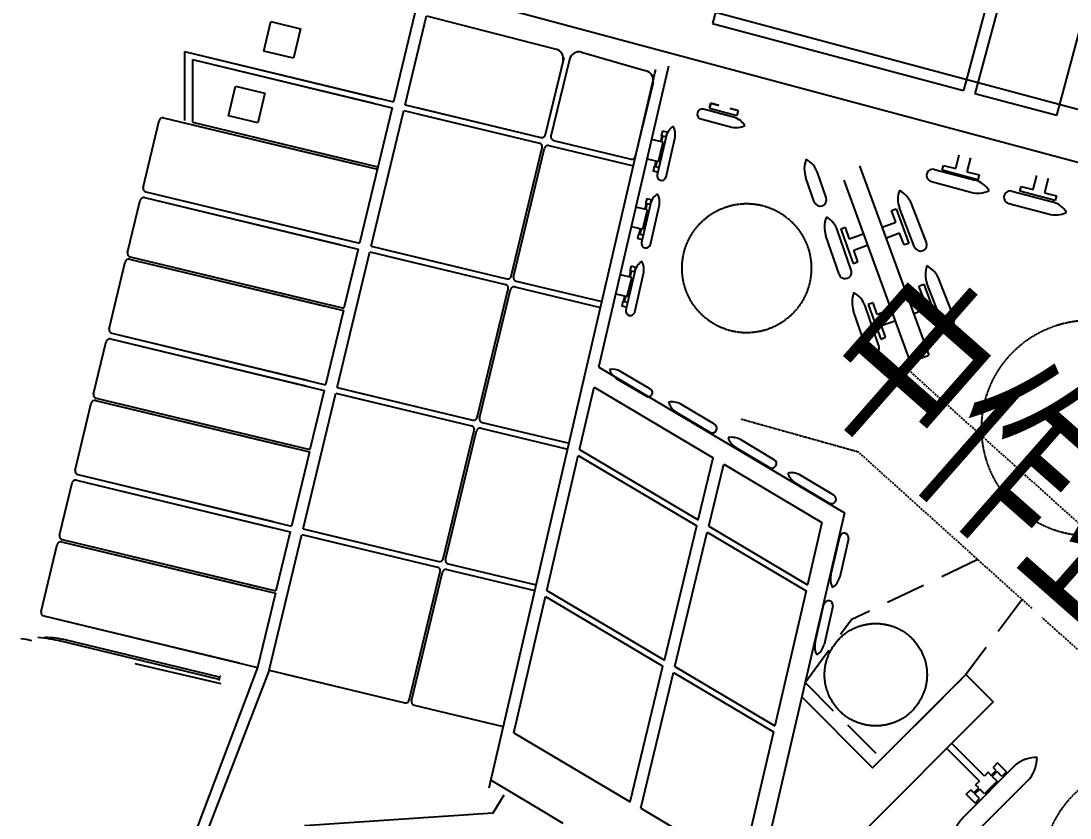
# Model space of a CAD drawing. Header units: millimetres. Extents: x 440090 to 511528, y 3875004 to 3899972.
# Drawn here: x 442921 to 445584, y 3887155 to 3889178 of the extents above; entities that cross this region are included whole.
import ezdxf

# ---------------------------------------------------------------- set-up
doc = ezdxf.new("R2010")
doc.units = ezdxf.units.MM
for name, pattern in [('CONTINOUS', [2000000.0, 1000000.0, 1000000.0]), ('DASHED', [19.05, 12.7, -6.35]), ('DASHED2', [0.375, 0.25, -0.125]), ('HIDDEN', [0.75, 0.5, -0.25])]:
    doc.linetypes.add(name, pattern=pattern)
for name, color, linetype in [('0南区轮廓', 5, 'Continuous'), ('2012中区规划调整f1', 7, 'Continuous'), ('2014深水航道二期方案1', 5, 'Continuous'), ('FA3补充-中作业区规划', 7, 'Continuous'), ('FA3补充-北作业区规划', 7, 'Continuous')]:
    doc.layers.add(name, color=color, linetype=linetype)
doc.styles.add('R+HZ', font='romans1.shx', dxfattribs={"width": 0.8, "bigfont": 'hztxt.shx'})

msp = doc.modelspace()

# ---------------------------------------------------------------- linework, layer by layer
at = {"linetype": 'DASHED', "ltscale": 0.1}
msp.add_line((445047.549, 3888083.333), (444749.272, 3888166.755), dxfattribs=at)
at = {"linetype": 'DASHED', "ltscale": 8}
for p, q in [((445350.464, 3887810.587), (445029.192, 3887658.023)), ((445462.607, 3887709.613), (445320.205, 3887518.598)), ((444911.697, 3887498.6), (445029.192, 3887658.023)), ((445083.325, 3887281.717), (445320.205, 3887518.598)), ((444911.697, 3887498.6), (445105.952, 3887304.345))]:
    msp.add_line(p, q, dxfattribs=at)
at = {"linetype": 'DASHED', "ltscale": 130}
msp.add_circle((445091.389, 3887518.371), 130, dxfattribs=at)
at = {"layer": '0南区轮廓', "color": 7, "linetype": 'HIDDEN', "ltscale": 2}
for centre, radius in [((444763.523, 3888550.348), 164), ((445634.147, 3888144.5), 274), ((445789.614, 3887020.912), 275)]:
    msp.add_circle(centre, radius, dxfattribs=at)
at = {"layer": '2012中区规划调整f1', "color": 7, "linetype": 'CONTINOUS', "ltscale": 10}
for p, q in [((445320.205, 3887518.598), (445389.662, 3887449.142)), ((445389.662, 3887449.142), (445004.289, 3887063.768))]:
    msp.add_line(p, q, dxfattribs=at)
at = {"layer": '2012中区规划调整f1'}
for p, q in [((445354.31, 3887248.327), (445270.872, 3887331.766)), ((445367.038, 3887261.055), (445283.6, 3887344.494)), ((445400.272, 3887294.289), (445388.958, 3887282.975)), ((445422.9, 3887271.662), (445400.272, 3887294.289)), ((445376.584, 3887270.601), (445367.038, 3887261.055)), ((445384.362, 3887262.823), (445376.584, 3887270.601)), ((445384.362, 3887262.823), (445396.737, 3887275.197)), ((445387.191, 3887259.994), (445399.565, 3887272.369)), ((445396.737, 3887275.197), (445388.958, 3887282.975)), ((445411.586, 3887260.348), (445399.565, 3887272.369)), ((445422.9, 3887271.662), (445411.586, 3887260.348)), ((445354.31, 3887248.327), (445344.764, 3887238.781)), ((445399.211, 3887247.973), (445367.392, 3887216.154)), ((445399.211, 3887247.973), (445387.191, 3887259.994)), ((445321.076, 3887215.093), (445332.39, 3887226.407)), ((445343.704, 3887192.466), (445321.076, 3887215.093)), ((445340.168, 3887218.629), (445332.39, 3887226.407)), ((445340.168, 3887218.629), (445352.542, 3887231.003)), ((445342.997, 3887215.8), (445355.371, 3887228.174)), ((445355.017, 3887203.779), (445342.997, 3887215.8)), ((445352.542, 3887231.003), (445344.764, 3887238.781)), ((445367.392, 3887216.154), (445355.371, 3887228.174)), ((445343.704, 3887192.466), (445355.017, 3887203.779))]:
    msp.add_line(p, q, dxfattribs=at)
at = {"layer": '2012中区规划调整f1', "ltscale": 30}
for p, q in [((445446.988, 3887290.093), (445315.605, 3887158.711)), ((445350.961, 3887123.355), (445482.344, 3887254.738))]:
    msp.add_line(p, q, dxfattribs=at)
for centre, radius, start, end in [((445501.332, 3887218.75), 89.683, 90.415699, 127.297221), ((445411, 3887309.082), 89.683, 322.702779, 359.584301), ((445423.693, 3887056.008), 149.1, 136.463176, 148.736047)]:
    msp.add_arc(centre, radius, start, end, dxfattribs=at)
at = {"layer": '2014深水航道二期方案1', "color": 0, "linetype": 'DASHED2', "ltscale": 20}
for p, q in [((446482.428, 3887114.314), (445169.532, 3888296.451)), ((445488.358, 3887686.427), (445047.549, 3888083.333)), ((446657.273, 3886633.931), (445513.644, 3887663.659))]:
    msp.add_line(p, q, dxfattribs=at)
at = {"layer": 'FA3补充-中作业区规划'}
for p, q in [((443996.592, 3889250.558), (446410.749, 3888603.687)), ((443996.592, 3889250.558), (446410.749, 3888603.687)), ((443921.507, 3889197.968), (443867.22, 3888972.382)), ((443896.388, 3888965.363), (443950.624, 3889190.737)), ((443950.624, 3889190.737), (444279.484, 3889106.533)), ((443537.851, 3889101.434), (443555.867, 3889176.297)), ((443537.851, 3889101.434), (443555.867, 3889176.297)), ((443555.867, 3889176.297), (443630.73, 3889158.282)), ((443555.867, 3889176.297), (443630.73, 3889158.282)), ((443630.73, 3889158.282), (443612.714, 3889083.419)), ((443630.73, 3889158.282), (443612.714, 3889083.419)), ((443336.369, 3889100.13), (443829.007, 3888981.578)), ((443336.369, 3889100.13), (443336.369, 3888925.721)), ((443336.369, 3889100.13), (443867.22, 3888972.382)), ((443336.369, 3889100.13), (443336.369, 3888925.721)), ((443356.369, 3889079.889), (443816.748, 3888969.1)), ((443356.369, 3889079.889), (443356.369, 3888920.908)), ((443356.369, 3889079.889), (443863.711, 3888957.798)), ((443356.369, 3889079.889), (443356.369, 3888920.908)), ((443612.714, 3889083.419), (443537.851, 3889101.434)), ((443612.714, 3889083.419), (443537.851, 3889101.434)), ((444299.143, 3889084.115), (444252.189, 3888888.997)), ((444299.143, 3889084.115), (444252.189, 3888888.997)), ((444313.727, 3889080.605), (444266.772, 3888885.487)), ((444313.727, 3889080.605), (444266.772, 3888885.487)), ((444344.503, 3889098.904), (444508.045, 3889051.53)), ((444344.503, 3889098.904), (444508.045, 3889051.53)), ((444297.319, 3889076.536), (444252.189, 3888888.997)), ((444297.319, 3889076.536), (444252.189, 3888888.997)), ((444388.162, 3888299.292), (444565.744, 3889064.461)), ((444388.162, 3888299.292), (444565.744, 3889064.461)), ((444530.546, 3889045.501), (444533.101, 3889055.037)), ((444530.546, 3889045.501), (444533.101, 3889055.037)), ((444109.476, 3887231.182), (444530.546, 3889045.501)), ((444109.476, 3887231.182), (444530.546, 3889045.501)), ((443447.609, 3888937.527), (443465.625, 3889012.39)), ((443447.609, 3888937.527), (443465.625, 3889012.39)), ((443465.625, 3889012.39), (443540.487, 3888994.374)), ((443465.625, 3889012.39), (443540.487, 3888994.374)), ((444525.881, 3889021.533), (444480.75, 3888833.994)), ((444525.881, 3889021.533), (444480.75, 3888833.994)), ((443540.487, 3888994.374), (443522.472, 3888919.511)), ((443540.487, 3888994.374), (443522.472, 3888919.511)), ((443863.711, 3888957.798), (443780.861, 3888613.522)), ((443810.029, 3888606.503), (443892.878, 3888950.779)), ((443892.878, 3888950.779), (444237.823, 3888867.769)), ((443896.388, 3888965.363), (444241.333, 3888882.352)), ((443926.232, 3888958.181), (444241.333, 3888882.352)), ((444732.732, 3888933.112), (444654.272, 3888954.107)), ((444732.732, 3888933.112), (444654.272, 3888954.107)), ((444669.048, 3888956.545), (444672.425, 3888969.153)), ((444669.048, 3888956.545), (444672.425, 3888969.153)), ((444672.425, 3888969.153), (444669.061, 3888956.593)), ((444672.425, 3888969.153), (444669.061, 3888956.593)), ((444669.061, 3888956.593), (444738.319, 3888938.04)), ((444669.061, 3888956.593), (444738.319, 3888938.04)), ((444692.565, 3888963.756), (444672.425, 3888969.153)), ((444692.565, 3888963.756), (444672.425, 3888969.153)), ((444672.425, 3888969.153), (444692.565, 3888963.756)), ((444672.425, 3888969.153), (444692.565, 3888963.756)), ((444741.682, 3888950.595), (444721.543, 3888955.991)), ((444741.682, 3888950.595), (444721.543, 3888955.991)), ((444721.543, 3888955.991), (444741.682, 3888950.595)), ((444721.543, 3888955.991), (444741.682, 3888950.595)), ((444741.682, 3888950.595), (444738.306, 3888937.992)), ((444741.682, 3888950.595), (444738.306, 3888937.992)), ((444741.682, 3888950.595), (444738.319, 3888938.04)), ((444741.682, 3888950.595), (444738.319, 3888938.04)), ((443231.314, 3888755.027), (443272.384, 3888925.691)), ((443231.314, 3888755.027), (443272.384, 3888925.691)), ((443283.24, 3888932.335), (443779.18, 3888812.988)), ((443283.24, 3888932.335), (443826.143, 3888801.687)), ((443356.369, 3888920.908), (443780.584, 3888818.822)), ((443356.369, 3888920.908), (443827.547, 3888807.52)), ((443522.472, 3888919.511), (443447.609, 3888937.527)), ((443522.472, 3888919.511), (443447.609, 3888937.527)), ((443931.473, 3888941.492), (444237.823, 3888867.769)), ((444647.485, 3888929.216), (444725.944, 3888908.221)), ((444647.485, 3888929.216), (444725.944, 3888908.221)), ((444549.604, 3888898.143), (444546.891, 3888886.454)), ((444549.604, 3888898.143), (444546.891, 3888886.454)), ((444549.604, 3888898.143), (444546.891, 3888886.454)), ((444549.604, 3888898.143), (444546.891, 3888886.454)), ((444561.294, 3888895.43), (444549.604, 3888898.143)), ((444561.294, 3888895.43), (444549.604, 3888898.143)), ((444561.294, 3888895.43), (444549.604, 3888898.143)), ((444561.294, 3888895.43), (444549.604, 3888898.143)), ((444561.294, 3888895.43), (444558.58, 3888883.741)), ((444561.294, 3888895.43), (444558.58, 3888883.741)), ((444561.294, 3888895.43), (444558.58, 3888883.741)), ((444561.294, 3888895.43), (444558.58, 3888883.741)), ((444273.417, 3888874.631), (444469.895, 3888827.349)), ((444273.417, 3888874.631), (444469.895, 3888827.349)), ((444551.412, 3888870.006), (444522.189, 3888876.788)), ((444551.412, 3888870.006), (444522.189, 3888876.788)), ((444558.835, 3888884.836), (444536.203, 3888787.324)), ((444558.835, 3888884.836), (444536.203, 3888787.324)), ((444558.835, 3888884.836), (444536.203, 3888787.324)), ((444558.835, 3888884.836), (444536.203, 3888787.324)), ((444540.108, 3888821.3), (444551.412, 3888870.006)), ((444540.108, 3888821.3), (444551.412, 3888870.006)), ((444540.108, 3888821.3), (444551.412, 3888870.006)), ((444540.108, 3888821.3), (444551.412, 3888870.006)), ((444545.448, 3888871.39), (444548.839, 3888886.002)), ((444545.448, 3888871.39), (444548.839, 3888886.002)), ((444545.448, 3888871.39), (444548.839, 3888886.002)), ((444545.448, 3888871.39), (444548.839, 3888886.002)), ((444558.58, 3888883.741), (444546.891, 3888886.454)), ((444558.58, 3888883.741), (444546.891, 3888886.454)), ((444558.58, 3888883.741), (444546.891, 3888886.454)), ((444558.58, 3888883.741), (444546.891, 3888886.454)), ((444547.396, 3888870.938), (444550.788, 3888885.549)), ((444547.396, 3888870.938), (444550.788, 3888885.549)), ((444547.396, 3888870.938), (444550.788, 3888885.549)), ((444547.396, 3888870.938), (444550.788, 3888885.549)), ((444558.857, 3888782.066), (444581.489, 3888879.578)), ((444558.857, 3888782.066), (444581.489, 3888879.578)), ((444558.857, 3888782.066), (444581.489, 3888879.578)), ((444558.857, 3888782.066), (444581.489, 3888879.578)), ((444165.83, 3888530.137), (444244.468, 3888856.913)), ((444165.83, 3888530.137), (444244.468, 3888856.913)), ((444171.663, 3888528.733), (444250.301, 3888855.509)), ((444171.663, 3888528.733), (444250.301, 3888855.509)), ((444261.157, 3888862.154), (444475.996, 3888810.453)), ((444261.157, 3888862.154), (444475.996, 3888810.453)), ((445294.235, 3888803.429), (445303.225, 3888838.314)), ((445294.235, 3888803.429), (445303.225, 3888838.314)), ((444510.885, 3888828.083), (444540.108, 3888821.3)), ((444510.885, 3888828.083), (444540.108, 3888821.3)), ((444530.753, 3888808.073), (444534.144, 3888822.685)), ((444530.753, 3888808.073), (444534.144, 3888822.685)), ((444530.753, 3888808.073), (444534.144, 3888822.685)), ((444530.753, 3888808.073), (444534.144, 3888822.685)), ((444532.701, 3888807.621), (444536.092, 3888822.232)), ((444532.701, 3888807.621), (444536.092, 3888822.232)), ((444532.701, 3888807.621), (444536.092, 3888822.232)), ((444532.701, 3888807.621), (444536.092, 3888822.232)), ((445332.203, 3888830.55), (445322.721, 3888795.087)), ((445332.203, 3888830.55), (445322.721, 3888795.087)), ((444528.804, 3888808.525), (444526.091, 3888796.836)), ((444528.804, 3888808.525), (444526.091, 3888796.836)), ((444528.804, 3888808.525), (444526.091, 3888796.836)), ((444528.804, 3888808.525), (444526.091, 3888796.836)), ((444537.781, 3888794.123), (444526.091, 3888796.836)), ((444537.781, 3888794.123), (444526.091, 3888796.836)), ((444537.781, 3888794.123), (444526.091, 3888796.836)), ((444537.781, 3888794.123), (444526.091, 3888796.836)), ((444540.494, 3888805.812), (444528.804, 3888808.525)), ((444540.494, 3888805.812), (444528.804, 3888808.525)), ((444540.494, 3888805.812), (444528.804, 3888808.525)), ((444540.494, 3888805.812), (444528.804, 3888808.525)), ((444540.494, 3888805.812), (444537.781, 3888794.123)), ((444540.494, 3888805.812), (444537.781, 3888794.123)), ((444540.494, 3888805.812), (444537.781, 3888794.123)), ((444540.494, 3888805.812), (444537.781, 3888794.123)), ((444965.578, 3888729.531), (444943.456, 3888793.56)), ((444965.578, 3888729.531), (444943.456, 3888793.56)), ((445049.963, 3888810.277), (445225.703, 3888329.492)), ((445049.963, 3888810.277), (445225.703, 3888329.492)), ((445240.753, 3888801.36), (445343.848, 3888773.64)), ((445240.753, 3888801.36), (445343.848, 3888773.64)), ((445260.06, 3888799.023), (445263.536, 3888810.825)), ((445260.06, 3888799.023), (445263.536, 3888810.825)), ((445350.102, 3888774.814), (445260.06, 3888799.023)), ((445350.102, 3888774.814), (445260.06, 3888799.023)), ((445263.536, 3888810.825), (445294.235, 3888803.429)), ((445263.536, 3888810.825), (445294.235, 3888803.429)), ((445322.721, 3888795.087), (445353.485, 3888787.466)), ((445322.721, 3888795.087), (445353.485, 3888787.466)), ((445353.485, 3888787.466), (445350.102, 3888774.814)), ((445353.485, 3888787.466), (445350.102, 3888774.814)), ((445491.241, 3888750.46), (445500.301, 3888785.617)), ((445491.241, 3888750.46), (445500.301, 3888785.617)), ((444935.049, 3888718.983), (444914.014, 3888779.865)), ((444935.049, 3888718.983), (444914.014, 3888779.865)), ((445009.961, 3888773.541), (445178.575, 3888312.251)), ((445009.961, 3888773.541), (445178.575, 3888312.251)), ((445232.465, 3888770.141), (445332.342, 3888743.276)), ((445232.465, 3888770.141), (445332.342, 3888743.276)), ((445529.279, 3888777.852), (445519.724, 3888742.119)), ((445529.279, 3888777.852), (445519.724, 3888742.119)), ((443237.959, 3888744.171), (443733.898, 3888624.824)), ((443237.959, 3888744.171), (443780.861, 3888613.522)), ((445437.13, 3888746.237), (445540.225, 3888718.518)), ((445437.13, 3888746.237), (445540.225, 3888718.518)), ((445457.063, 3888746.055), (445460.54, 3888757.857)), ((445457.063, 3888746.055), (445460.54, 3888757.857)), ((445547.106, 3888721.845), (445457.063, 3888746.055)), ((445547.106, 3888721.845), (445457.063, 3888746.055)), ((445460.54, 3888757.857), (445491.241, 3888750.46)), ((445460.54, 3888757.857), (445491.241, 3888750.46)), ((445519.724, 3888742.119), (445550.489, 3888734.498)), ((445519.724, 3888742.119), (445550.489, 3888734.498)), ((445550.489, 3888734.498), (445547.106, 3888721.845)), ((445550.489, 3888734.498), (445547.106, 3888721.845)), ((443191.641, 3888590.165), (443223.593, 3888722.943)), ((443191.641, 3888590.165), (443223.593, 3888722.943)), ((443234.449, 3888729.587), (443730.389, 3888610.24)), ((443234.449, 3888729.587), (443777.352, 3888598.939)), ((444511.623, 3888698.562), (444482.4, 3888705.345)), ((444511.623, 3888698.562), (444482.4, 3888705.345)), ((444519.046, 3888713.392), (444496.414, 3888615.88)), ((444519.046, 3888713.392), (444496.414, 3888615.88)), ((444519.046, 3888713.392), (444496.414, 3888615.88)), ((444519.046, 3888713.392), (444496.414, 3888615.88)), ((444505.659, 3888699.947), (444509.051, 3888714.558)), ((444505.659, 3888699.947), (444509.051, 3888714.558)), ((444505.659, 3888699.947), (444509.051, 3888714.558)), ((444505.659, 3888699.947), (444509.051, 3888714.558)), ((444509.815, 3888726.7), (444507.102, 3888715.01)), ((444509.815, 3888726.7), (444507.102, 3888715.01)), ((444509.815, 3888726.7), (444507.102, 3888715.01)), ((444509.815, 3888726.7), (444507.102, 3888715.01)), ((444518.792, 3888712.297), (444507.102, 3888715.01)), ((444518.792, 3888712.297), (444507.102, 3888715.01)), ((444518.792, 3888712.297), (444507.102, 3888715.01)), ((444518.792, 3888712.297), (444507.102, 3888715.01)), ((444507.607, 3888699.494), (444510.999, 3888714.106)), ((444507.607, 3888699.494), (444510.999, 3888714.106)), ((444507.607, 3888699.494), (444510.999, 3888714.106)), ((444507.607, 3888699.494), (444510.999, 3888714.106)), ((444521.505, 3888723.987), (444509.815, 3888726.7)), ((444521.505, 3888723.987), (444509.815, 3888726.7)), ((444521.505, 3888723.987), (444509.815, 3888726.7)), ((444521.505, 3888723.987), (444509.815, 3888726.7)), ((444521.505, 3888723.987), (444518.792, 3888712.297)), ((444521.505, 3888723.987), (444518.792, 3888712.297)), ((444521.505, 3888723.987), (444518.792, 3888712.297)), ((444521.505, 3888723.987), (444518.792, 3888712.297)), ((444519.068, 3888610.623), (444541.7, 3888708.135)), ((444519.068, 3888610.623), (444541.7, 3888708.135)), ((444519.068, 3888610.623), (444541.7, 3888708.135)), ((444519.068, 3888610.623), (444541.7, 3888708.135)), ((445220.038, 3888615.946), (445182.495, 3888712.319)), ((445220.038, 3888615.946), (445182.495, 3888712.319)), ((445428.842, 3888715.018), (445528.719, 3888688.154)), ((445428.842, 3888715.018), (445528.719, 3888688.154)), ((444500.319, 3888649.857), (444511.623, 3888698.562)), ((444500.319, 3888649.857), (444511.623, 3888698.562)), ((444500.319, 3888649.857), (444511.623, 3888698.562)), ((444500.319, 3888649.857), (444511.623, 3888698.562)), ((445130.827, 3888696.541), (445143.122, 3888701.054)), ((445130.827, 3888696.541), (445143.122, 3888701.054)), ((445142.286, 3888667.022), (445130.827, 3888696.541)), ((445142.286, 3888667.022), (445130.827, 3888696.541)), ((445143.122, 3888701.054), (445175.133, 3888613.481)), ((445143.122, 3888701.054), (445175.133, 3888613.481)), ((445189.979, 3888604.124), (445151.218, 3888703.595)), ((445189.979, 3888604.124), (445151.218, 3888703.595)), ((444471.096, 3888656.639), (444500.319, 3888649.857)), ((444471.096, 3888656.639), (444500.319, 3888649.857)), ((445014.547, 3888654.037), (445002.239, 3888649.558)), ((445014.547, 3888654.037), (445002.239, 3888649.558)), ((445024.826, 3888624.087), (445014.547, 3888654.037)), ((445024.826, 3888624.087), (445014.547, 3888654.037)), ((445107.837, 3888654.376), (445142.286, 3888667.022)), ((445107.837, 3888654.376), (445142.286, 3888667.022)), ((444489.016, 3888637.082), (444486.303, 3888625.392)), ((444489.016, 3888637.082), (444486.303, 3888625.392)), ((444489.016, 3888637.082), (444486.303, 3888625.392)), ((444489.016, 3888637.082), (444486.303, 3888625.392)), ((444497.992, 3888622.679), (444486.303, 3888625.392)), ((444497.992, 3888622.679), (444486.303, 3888625.392)), ((444497.992, 3888622.679), (444486.303, 3888625.392)), ((444497.992, 3888622.679), (444486.303, 3888625.392)), ((444500.705, 3888634.369), (444489.016, 3888637.082)), ((444500.705, 3888634.369), (444489.016, 3888637.082)), ((444500.705, 3888634.369), (444489.016, 3888637.082)), ((444500.705, 3888634.369), (444489.016, 3888637.082)), ((444490.964, 3888636.63), (444494.355, 3888651.241)), ((444490.964, 3888636.63), (444494.355, 3888651.241)), ((444490.964, 3888636.63), (444494.355, 3888651.241)), ((444490.964, 3888636.63), (444494.355, 3888651.241)), ((444492.912, 3888636.177), (444496.303, 3888650.789)), ((444492.912, 3888636.177), (444496.303, 3888650.789)), ((444492.912, 3888636.177), (444496.303, 3888650.789)), ((444492.912, 3888636.177), (444496.303, 3888650.789)), ((444500.705, 3888634.369), (444497.992, 3888622.679)), ((444500.705, 3888634.369), (444497.992, 3888622.679)), ((444500.705, 3888634.369), (444497.992, 3888622.679)), ((444500.705, 3888634.369), (444497.992, 3888622.679)), ((444998.34, 3888534.91), (444964.883, 3888632.776)), ((444998.34, 3888534.91), (444964.883, 3888632.776)), ((445028.937, 3888545.259), (444994.413, 3888646.279)), ((445028.937, 3888545.259), (444994.413, 3888646.279)), ((445002.239, 3888649.558), (445034.25, 3888561.984)), ((445002.239, 3888649.558), (445034.25, 3888561.984)), ((445059.321, 3888636.643), (445024.826, 3888624.087)), ((445059.321, 3888636.643), (445024.826, 3888624.087)), ((445151.854, 3888638.925), (445118.16, 3888626.209)), ((445151.854, 3888638.925), (445118.16, 3888626.209)), ((445163.48, 3888609.534), (445151.854, 3888638.925)), ((445163.48, 3888609.534), (445151.854, 3888638.925)), ((443777.352, 3888598.939), (443741.188, 3888448.66)), ((443810.029, 3888606.503), (444154.974, 3888523.493)), ((445035.632, 3888596.443), (445069.597, 3888608.457)), ((445035.632, 3888596.443), (445069.597, 3888608.457)), ((445175.133, 3888613.481), (445163.48, 3888609.534)), ((445175.133, 3888613.481), (445163.48, 3888609.534)), ((443196.881, 3888573.476), (443692.821, 3888454.129)), ((443196.881, 3888573.476), (443739.784, 3888442.827)), ((443198.285, 3888579.309), (443694.225, 3888459.962)), ((443198.285, 3888579.309), (443741.188, 3888448.66)), ((443723.67, 3888247.643), (443806.519, 3888591.919)), ((443806.519, 3888591.919), (444151.464, 3888508.909)), ((443845.114, 3888582.632), (444151.464, 3888508.909)), ((443848.623, 3888597.215), (444154.974, 3888523.493)), ((443848.623, 3888597.215), (444154.974, 3888523.493)), ((443848.623, 3888597.215), (444154.974, 3888523.493)), ((445045.701, 3888566.482), (445035.632, 3888596.443)), ((445045.701, 3888566.482), (445035.632, 3888596.443)), ((443144.955, 3888396.167), (443186.025, 3888566.831)), ((443144.955, 3888396.167), (443186.025, 3888566.831)), ((444470.026, 3888555.256), (444467.313, 3888543.567)), ((444470.026, 3888555.256), (444467.313, 3888543.567)), ((444470.026, 3888555.256), (444467.313, 3888543.567)), ((444470.026, 3888555.256), (444467.313, 3888543.567)), ((444481.716, 3888552.543), (444470.026, 3888555.256)), ((444481.716, 3888552.543), (444470.026, 3888555.256)), ((444481.716, 3888552.543), (444470.026, 3888555.256)), ((444481.716, 3888552.543), (444470.026, 3888555.256)), ((444481.716, 3888552.543), (444479.003, 3888540.854)), ((444481.716, 3888552.543), (444479.003, 3888540.854)), ((444481.716, 3888552.543), (444479.003, 3888540.854)), ((444481.716, 3888552.543), (444479.003, 3888540.854)), ((445034.25, 3888561.984), (445045.701, 3888566.482)), ((445034.25, 3888561.984), (445045.701, 3888566.482)), ((444471.834, 3888527.119), (444442.611, 3888533.901)), ((444471.834, 3888527.119), (444442.611, 3888533.901)), ((444479.257, 3888541.949), (444456.625, 3888444.437)), ((444479.257, 3888541.949), (444456.625, 3888444.437)), ((444479.257, 3888541.949), (444456.625, 3888444.437)), ((444479.257, 3888541.949), (444456.625, 3888444.437)), ((444460.53, 3888478.414), (444471.834, 3888527.119)), ((444460.53, 3888478.414), (444471.834, 3888527.119)), ((444460.53, 3888478.414), (444471.834, 3888527.119)), ((444460.53, 3888478.414), (444471.834, 3888527.119)), ((444465.87, 3888528.503), (444469.262, 3888543.115)), ((444465.87, 3888528.503), (444469.262, 3888543.115)), ((444465.87, 3888528.503), (444469.262, 3888543.115)), ((444465.87, 3888528.503), (444469.262, 3888543.115)), ((444479.003, 3888540.854), (444467.313, 3888543.567)), ((444479.003, 3888540.854), (444467.313, 3888543.567)), ((444479.003, 3888540.854), (444467.313, 3888543.567)), ((444479.003, 3888540.854), (444467.313, 3888543.567)), ((444467.819, 3888528.051), (444471.21, 3888542.663)), ((444467.819, 3888528.051), (444471.21, 3888542.663)), ((444467.819, 3888528.051), (444471.21, 3888542.663)), ((444467.819, 3888528.051), (444471.21, 3888542.663)), ((444479.279, 3888439.179), (444501.911, 3888536.691)), ((444479.279, 3888439.179), (444501.911, 3888536.691)), ((444479.279, 3888439.179), (444501.911, 3888536.691)), ((444479.279, 3888439.179), (444501.911, 3888536.691)), ((445290.073, 3888424.345), (445252.53, 3888520.718)), ((445290.073, 3888424.345), (445252.53, 3888520.718)), ((444079.471, 3888171.278), (444158.109, 3888498.053)), ((444079.471, 3888171.278), (444158.109, 3888498.053)), ((444085.304, 3888169.874), (444163.942, 3888496.649)), ((444085.304, 3888169.874), (444163.942, 3888496.649)), ((444174.798, 3888503.294), (444392.549, 3888450.893)), ((444174.798, 3888503.294), (444392.549, 3888450.893)), ((444178.308, 3888517.877), (444395.94, 3888465.505)), ((444178.308, 3888517.877), (444395.94, 3888465.505)), ((444178.308, 3888517.877), (444395.94, 3888465.505)), ((444178.308, 3888517.877), (444395.94, 3888465.505)), ((445200.863, 3888504.94), (445213.158, 3888509.453)), ((445200.863, 3888504.94), (445213.158, 3888509.453)), ((445212.321, 3888475.421), (445200.863, 3888504.94)), ((445212.321, 3888475.421), (445200.863, 3888504.94)), ((445213.158, 3888509.453), (445245.168, 3888421.88)), ((445213.158, 3888509.453), (445245.168, 3888421.88)), ((445260.014, 3888412.522), (445221.253, 3888511.994)), ((445260.014, 3888412.522), (445221.253, 3888511.994)), ((444431.307, 3888485.196), (444460.53, 3888478.414)), ((444431.307, 3888485.196), (444460.53, 3888478.414)), ((444449.227, 3888465.638), (444446.514, 3888453.949)), ((444449.227, 3888465.638), (444446.514, 3888453.949)), ((444449.227, 3888465.638), (444446.514, 3888453.949)), ((444449.227, 3888465.638), (444446.514, 3888453.949)), ((444460.916, 3888462.925), (444449.227, 3888465.638)), ((444460.916, 3888462.925), (444449.227, 3888465.638)), ((444460.916, 3888462.925), (444449.227, 3888465.638)), ((444460.916, 3888462.925), (444449.227, 3888465.638)), ((444451.175, 3888465.186), (444454.566, 3888479.798)), ((444451.175, 3888465.186), (444454.566, 3888479.798)), ((444451.175, 3888465.186), (444454.566, 3888479.798)), ((444451.175, 3888465.186), (444454.566, 3888479.798)), ((444453.123, 3888464.734), (444456.514, 3888479.346)), ((444453.123, 3888464.734), (444456.514, 3888479.346)), ((444453.123, 3888464.734), (444456.514, 3888479.346)), ((444453.123, 3888464.734), (444456.514, 3888479.346)), ((445177.872, 3888462.775), (445212.321, 3888475.421)), ((445177.872, 3888462.775), (445212.321, 3888475.421)), ((443739.784, 3888442.827), (443694.502, 3888254.663)), ((444458.203, 3888451.236), (444446.514, 3888453.949)), ((444458.203, 3888451.236), (444446.514, 3888453.949)), ((444458.203, 3888451.236), (444446.514, 3888453.949)), ((444458.203, 3888451.236), (444446.514, 3888453.949)), ((444460.916, 3888462.925), (444458.203, 3888451.236)), ((444460.916, 3888462.925), (444458.203, 3888451.236)), ((444460.916, 3888462.925), (444458.203, 3888451.236)), ((444460.916, 3888462.925), (444458.203, 3888451.236)), ((445068.375, 3888343.309), (445034.918, 3888441.175)), ((445068.375, 3888343.309), (445034.918, 3888441.175)), ((445098.972, 3888353.657), (445064.449, 3888454.678)), ((445098.972, 3888353.657), (445064.449, 3888454.678)), ((445084.582, 3888462.436), (445072.274, 3888457.957)), ((445084.582, 3888462.436), (445072.274, 3888457.957)), ((445072.274, 3888457.957), (445104.285, 3888370.383)), ((445072.274, 3888457.957), (445104.285, 3888370.383)), ((445094.861, 3888432.486), (445084.582, 3888462.436)), ((445094.861, 3888432.486), (445084.582, 3888462.436)), ((445129.357, 3888445.042), (445094.861, 3888432.486)), ((445129.357, 3888445.042), (445094.861, 3888432.486)), ((445221.889, 3888447.324), (445188.195, 3888434.607)), ((445221.889, 3888447.324), (445188.195, 3888434.607)), ((445233.515, 3888417.932), (445221.889, 3888447.324)), ((445233.515, 3888417.932), (445221.889, 3888447.324)), ((445105.668, 3888404.842), (445139.632, 3888416.856)), ((445105.668, 3888404.842), (445139.632, 3888416.856)), ((445245.168, 3888421.88), (445233.515, 3888417.932)), ((445245.168, 3888421.88), (445233.515, 3888417.932)), ((443151.6, 3888385.311), (443647.539, 3888265.964)), ((443151.6, 3888385.311), (443694.502, 3888254.663)), ((445115.736, 3888374.881), (445105.668, 3888404.842)), ((445115.736, 3888374.881), (445105.668, 3888404.842)), ((443105.282, 3888231.305), (443137.234, 3888364.083)), ((443105.282, 3888231.305), (443137.234, 3888364.083)), ((443148.09, 3888370.727), (443644.03, 3888251.38)), ((443148.09, 3888370.727), (443690.993, 3888240.079)), ((445104.285, 3888370.383), (445115.736, 3888374.881)), ((445104.285, 3888370.383), (445115.736, 3888374.881)), ((445178.575, 3888312.251), (445225.703, 3888329.492)), ((445178.575, 3888312.251), (445225.703, 3888329.492)), ((444388.162, 3888299.292), (445011.606, 3887929.09)), ((444388.162, 3888299.292), (445011.606, 3887929.09)), ((444519.459, 3888243.16), (444443.153, 3888288.472)), ((444519.459, 3888243.16), (444443.153, 3888288.472)), ((444519.459, 3888243.16), (444443.153, 3888288.472)), ((444519.459, 3888243.16), (444443.153, 3888288.472)), ((444432.627, 3888270.745), (444508.932, 3888225.433)), ((444432.627, 3888270.745), (444508.932, 3888225.433)), ((444432.627, 3888270.745), (444508.932, 3888225.433)), ((444432.627, 3888270.745), (444508.932, 3888225.433)), ((443637.311, 3887888.784), (443720.16, 3888233.06)), ((443690.993, 3888240.079), (443654.829, 3888089.801)), ((443720.16, 3888233.06), (444065.105, 3888150.049)), ((443723.67, 3888247.643), (444068.615, 3888164.633)), ((443762.264, 3888238.356), (444068.615, 3888164.633)), ((443762.264, 3888238.356), (444068.615, 3888164.633)), ((443762.264, 3888238.356), (444068.615, 3888164.633)), ((444339.559, 3888089.872), (444376.301, 3888248.185)), ((444339.559, 3888089.872), (444376.301, 3888248.185)), ((444376.301, 3888248.185), (444678.257, 3888068.882)), ((444376.301, 3888248.185), (444678.257, 3888068.882)), ((443058.596, 3888037.307), (443099.666, 3888207.971)), ((443058.596, 3888037.307), (443099.666, 3888207.971)), ((443110.522, 3888214.616), (443606.462, 3888095.269)), ((443110.522, 3888214.616), (443653.425, 3888083.967)), ((443111.926, 3888220.449), (443607.866, 3888101.102)), ((443111.926, 3888220.449), (443654.829, 3888089.801)), ((443758.755, 3888223.772), (444065.105, 3888150.049)), ((444682.294, 3888154.009), (444596.221, 3888205.12)), ((444682.294, 3888154.009), (444596.221, 3888205.12)), ((444682.294, 3888154.009), (444596.221, 3888205.12)), ((444682.294, 3888154.009), (444596.221, 3888205.12)), ((444584.347, 3888185.124), (444670.42, 3888134.012)), ((444584.347, 3888185.124), (444670.42, 3888134.012)), ((444584.347, 3888185.124), (444670.42, 3888134.012)), ((444584.347, 3888185.124), (444670.42, 3888134.012)), ((444091.949, 3888159.018), (444312.492, 3888105.944)), ((444091.949, 3888159.018), (444312.492, 3888105.944)), ((444091.949, 3888159.018), (444312.492, 3888105.944)), ((444091.949, 3888159.018), (444312.492, 3888105.944)), ((443993.112, 3887812.418), (444071.75, 3888139.193)), ((443993.112, 3887812.418), (444071.75, 3888139.193)), ((443998.945, 3887811.014), (444077.583, 3888137.79)), ((443998.945, 3887811.014), (444077.583, 3888137.79)), ((444088.439, 3888144.434), (444309.101, 3888091.332)), ((444088.439, 3888144.434), (444309.101, 3888091.332)), ((444735.678, 3888095.263), (444821.751, 3888044.152)), ((444735.678, 3888095.263), (444821.751, 3888044.152)), ((444833.625, 3888064.148), (444747.553, 3888115.26)), ((444833.625, 3888064.148), (444747.553, 3888115.26)), ((443653.425, 3888083.967), (443608.144, 3887895.803)), ((444256.504, 3887732.001), (444336.001, 3888074.54)), ((444256.504, 3887732.001), (444336.001, 3888074.54)), ((444336.001, 3888074.54), (444636.656, 3887896.01)), ((444336.001, 3888074.54), (444636.656, 3887896.01)), ((444339.559, 3888089.872), (444640.329, 3887911.274)), ((444339.559, 3888089.872), (444640.329, 3887911.274)), ((444640.329, 3887911.274), (444678.257, 3888068.882)), ((444640.329, 3887911.274), (444678.257, 3888068.882)), ((444667.327, 3887895.242), (444705.256, 3888052.851)), ((444667.327, 3887895.242), (444705.256, 3888052.851)), ((444705.256, 3888052.851), (444954.633, 3887904.77)), ((444705.256, 3888052.851), (444954.633, 3887904.77)), ((443065.241, 3888026.451), (443561.18, 3887907.104)), ((443065.241, 3888026.451), (443608.144, 3887895.803)), ((444984.956, 3887974.288), (444898.884, 3888025.399)), ((444984.956, 3887974.288), (444898.884, 3888025.399)), ((443018.923, 3887872.446), (443050.875, 3888005.223)), ((443018.923, 3887872.446), (443050.875, 3888005.223)), ((443061.731, 3888011.868), (443557.671, 3887892.521)), ((443061.731, 3888011.868), (443604.634, 3887881.219)), ((444887.009, 3888005.403), (444973.082, 3887954.291)), ((444887.009, 3888005.403), (444973.082, 3887954.291)), ((445011.606, 3887929.09), (444796.803, 3887003.541)), ((445011.606, 3887929.09), (444796.803, 3887003.541)), ((443604.634, 3887881.219), (443568.47, 3887730.941)), ((443637.311, 3887888.784), (443982.256, 3887805.773)), ((443675.905, 3887879.496), (443982.256, 3887805.773)), ((443675.905, 3887879.496), (443982.256, 3887805.773)), ((443675.905, 3887879.496), (443982.256, 3887805.773)), ((444554.591, 3887554.996), (444636.656, 3887896.01)), ((444554.591, 3887554.996), (444636.656, 3887896.01)), ((444581.59, 3887538.964), (444663.654, 3887879.978)), ((444581.59, 3887538.964), (444663.654, 3887879.978)), ((444663.654, 3887879.978), (444914.333, 3887731.125)), ((444663.654, 3887879.978), (444914.333, 3887731.125)), ((444667.327, 3887895.242), (444917.891, 3887746.457)), ((444667.327, 3887895.242), (444917.891, 3887746.457)), ((444954.633, 3887904.77), (444917.891, 3887746.457)), ((444954.633, 3887904.77), (444917.891, 3887746.457)), ((443024.163, 3887855.756), (443520.103, 3887736.409)), ((443024.163, 3887855.756), (443567.066, 3887725.108)), ((443025.567, 3887861.59), (443521.507, 3887742.243)), ((443025.567, 3887861.59), (443568.47, 3887730.941)), ((443550.952, 3887529.924), (443633.801, 3887874.2)), ((443633.801, 3887874.2), (443978.746, 3887791.19)), ((443672.396, 3887864.912), (443978.746, 3887791.19)), ((444977.015, 3887771.198), (444999.646, 3887868.71)), ((444977.015, 3887771.198), (444999.646, 3887868.71)), ((444977.015, 3887771.198), (444999.646, 3887868.71)), ((445022.3, 3887863.453), (444999.669, 3887765.94)), ((445022.3, 3887863.453), (444999.669, 3887765.94)), ((445022.3, 3887863.453), (444999.669, 3887765.94)), ((442972.238, 3887678.448), (443013.308, 3887849.112)), ((442972.238, 3887678.448), (443013.308, 3887849.112)), ((444005.59, 3887800.158), (444229.045, 3887746.384)), ((444005.59, 3887800.158), (444229.045, 3887746.384)), ((444005.59, 3887800.158), (444229.045, 3887746.384)), ((444005.59, 3887800.158), (444229.045, 3887746.384)), ((443906.753, 3887453.558), (443985.391, 3887780.334)), ((443906.753, 3887453.558), (443985.391, 3887780.334)), ((443912.586, 3887452.154), (443991.224, 3887778.93)), ((443912.586, 3887452.154), (443991.224, 3887778.93)), ((444002.08, 3887785.574), (444225.654, 3887731.772)), ((444002.08, 3887785.574), (444225.654, 3887731.772)), ((443567.066, 3887725.108), (443521.785, 3887536.943)), ((444256.504, 3887732.001), (444554.591, 3887554.996)), ((444256.504, 3887732.001), (444554.591, 3887554.996)), ((444914.333, 3887731.125), (444834.836, 3887388.586)), ((444914.333, 3887731.125), (444834.836, 3887388.586)), ((444172.665, 3887370.751), (444252.946, 3887716.669)), ((444172.665, 3887370.751), (444252.946, 3887716.669)), ((444252.946, 3887716.669), (444550.918, 3887539.732)), ((444252.946, 3887716.669), (444550.918, 3887539.732)), ((444937.224, 3887599.755), (444959.855, 3887697.267)), ((444937.224, 3887599.755), (444959.855, 3887697.267)), ((444937.224, 3887599.755), (444959.855, 3887697.267)), ((442978.882, 3887667.592), (443474.822, 3887548.245)), ((442978.882, 3887667.592), (443521.785, 3887536.943)), ((444982.509, 3887692.01), (444959.878, 3887594.497)), ((444982.509, 3887692.01), (444959.878, 3887594.497)), ((444982.509, 3887692.01), (444959.878, 3887594.497)), ((442987.99, 3887609.898), (442963.657, 3887612.968)), ((442987.99, 3887609.898), (442963.657, 3887612.968)), ((442987.99, 3887609.898), (442963.657, 3887612.968)), ((442987.99, 3887609.898), (442963.657, 3887612.968)), ((443424.098, 3887506.523), (443015.189, 3887604.926)), ((443424.098, 3887506.523), (443015.189, 3887604.926)), ((443425.502, 3887512.356), (443036.604, 3887605.943)), ((443425.502, 3887512.356), (443036.604, 3887605.943)), ((443429.029, 3887494.914), (443210.882, 3887545.785)), ((443429.029, 3887494.914), (443210.882, 3887545.785)), ((443429.029, 3887494.914), (443210.882, 3887545.785)), ((443429.029, 3887494.914), (443210.882, 3887545.785)), ((443521.785, 3887536.943), (443349.472, 3887080.984)), ((444468.044, 3887195.354), (444550.918, 3887539.732)), ((444468.044, 3887195.354), (444550.918, 3887539.732)), ((444581.59, 3887538.964), (444834.836, 3887388.586)), ((444581.59, 3887538.964), (444834.836, 3887388.586)), ((443550.952, 3887529.924), (443379.242, 3887084.691)), ((443423.63, 3887504.578), (443424.566, 3887508.467)), ((443423.63, 3887504.578), (443424.566, 3887508.467)), ((443425.502, 3887512.356), (443424.098, 3887506.523)), ((443425.502, 3887512.356), (443424.098, 3887506.523)), ((443425.502, 3887512.356), (443424.098, 3887506.523)), ((443425.502, 3887512.356), (443424.098, 3887506.523)), ((443425.502, 3887512.356), (443424.098, 3887506.523)), ((443425.502, 3887512.356), (443424.098, 3887506.523)), ((443425.502, 3887512.356), (443424.098, 3887506.523)), ((443425.502, 3887512.356), (443424.098, 3887506.523)), ((443426.51, 3887507.999), (443424.566, 3887508.467)), ((443426.51, 3887507.999), (443424.566, 3887508.467)), ((443425.034, 3887510.411), (443425.97, 3887514.3)), ((443425.034, 3887510.411), (443425.97, 3887514.3)), ((443426.978, 3887509.944), (443425.034, 3887510.411)), ((443426.978, 3887509.944), (443425.034, 3887510.411)), ((443427.914, 3887513.833), (443425.97, 3887514.3)), ((443427.914, 3887513.833), (443425.97, 3887514.3)), ((443550.952, 3887529.924), (443895.897, 3887446.914)), ((443589.546, 3887520.636), (443895.897, 3887446.914)), ((443589.546, 3887520.636), (443895.897, 3887446.914)), ((443589.546, 3887520.636), (443895.897, 3887446.914)), ((444495.043, 3887179.322), (444577.917, 3887523.7)), ((444495.043, 3887179.322), (444577.917, 3887523.7)), ((444577.917, 3887523.7), (444831.277, 3887373.254)), ((444577.917, 3887523.7), (444831.277, 3887373.254)), ((445320.205, 3887518.598), (445083.325, 3887281.717)), ((445320.205, 3887518.598), (445083.325, 3887281.717)), ((445320.205, 3887518.598), (445389.662, 3887449.142)), ((443425.574, 3887504.11), (443423.63, 3887504.578)), ((443425.574, 3887504.11), (443423.63, 3887504.578)), ((444903.172, 3887461.87), (445083.325, 3887281.717)), ((444903.172, 3887461.87), (445083.325, 3887281.717)), ((443919.231, 3887441.298), (444145.597, 3887386.824)), ((443919.231, 3887441.298), (444145.597, 3887386.824)), ((443919.231, 3887441.298), (444145.597, 3887386.824)), ((443919.231, 3887441.298), (444145.597, 3887386.824)), ((445389.662, 3887449.142), (445004.289, 3887063.768)), ((444831.277, 3887373.254), (444750.996, 3887027.336)), ((444831.277, 3887373.254), (444750.996, 3887027.336)), ((444172.665, 3887370.751), (444468.044, 3887195.354)), ((444172.665, 3887370.751), (444468.044, 3887195.354)), ((444227.075, 3887182.966), (444114.007, 3887250.708)), ((444227.075, 3887182.966), (444114.007, 3887250.708)), ((444120.371, 3887167.577), (444147.631, 3887213.077)), ((443641.387, 3887135.232), (444120.371, 3887167.577)), ((444297.759, 3887140.618), (444227.075, 3887182.966)), ((444297.759, 3887140.618), (444227.075, 3887182.966)), ((444495.043, 3887179.322), (444750.996, 3887027.336)), ((444495.043, 3887179.322), (444750.996, 3887027.336))]:
    msp.add_line(p, q, dxfattribs=at)
at = {"layer": 'FA3补充-中作业区规划', "color": 4, "linetype": 'DASHED2', "ltscale": 20}
msp.add_circle((444763.523, 3888550.348), 164, dxfattribs=at)
at = {"layer": 'FA3补充-中作业区规划'}
for centre, radius, start, end in [((444273.013, 3889082.385), 25, 346.469157, 75.000778), ((444273.013, 3889082.385), 25, 346.469157, 75.000778), ((444338.033, 3889074.756), 25, 75.000778, 166.469157), ((444338.033, 3889074.756), 25, 75.000778, 166.469157), ((444501.575, 3889027.382), 25, 346.469157, 75.000778), ((444501.575, 3889027.382), 25, 346.469157, 75.000778), ((444650.879, 3888941.661), 12.9, 74.746802, 254.746802), ((444650.879, 3888941.661), 12.9, 74.746802, 254.746802), ((443281.135, 3888923.585), 9, 76.469157, 166.469157), ((443281.135, 3888923.585), 9, 76.469157, 166.469157), ((444714.39, 3888882.347), 53.976, 34.014641, 70.134277), ((444714.39, 3888882.347), 53.976, 34.014641, 70.134277), ((444603.295, 3888873.299), 45.933, 125.222525, 165.453388), ((444603.295, 3888873.299), 45.933, 125.222525, 165.453388), ((444603.295, 3888873.299), 45.933, 125.222525, 165.453388), ((444603.295, 3888873.299), 45.933, 125.222525, 165.453388), ((444536.492, 3888888.804), 45.933, 348.41334, 28.644193), ((444536.492, 3888888.804), 45.933, 348.41334, 28.644193), ((444536.492, 3888888.804), 45.933, 348.41334, 28.644193), ((444536.492, 3888888.804), 45.933, 348.41334, 28.644193), ((444735.911, 3888961.269), 53.976, 259.359326, 295.478962), ((444735.911, 3888961.269), 53.976, 259.359326, 295.478962), ((444235.717, 3888859.019), 9, 346.469157, 76.469157), ((444235.717, 3888859.019), 9, 346.469157, 76.469157), ((444243.438, 3888891.103), 9, 256.469157, 346.469157), ((444243.438, 3888891.103), 9, 256.469157, 346.469157), ((444275.523, 3888883.382), 9, 166.469157, 256.469157), ((444275.523, 3888883.382), 9, 166.469157, 256.469157), ((444275.523, 3888883.382), 9, 166.469157, 256.469157), ((444275.523, 3888883.382), 9, 166.469157, 256.469157), ((444259.051, 3888853.403), 9, 76.469157, 166.469157), ((444259.051, 3888853.403), 9, 76.469157, 166.469157), ((444472, 3888836.1), 9, 256.469157, 346.469157), ((444472, 3888836.1), 9, 256.469157, 346.469157), ((444974.601, 3888802.56), 64.698, 157.65508, 200.53502), ((444974.601, 3888802.56), 64.698, 157.65508, 200.53502), ((444882.868, 3888770.865), 64.698, 20.53502, 60.465769), ((444882.868, 3888770.865), 64.698, 20.53502, 60.465769), ((444547.554, 3888784.801), 11.629, 167.468018, 346.398743), ((444547.554, 3888784.801), 11.629, 167.468018, 346.398743), ((444547.554, 3888784.801), 11.629, 167.468018, 346.398743), ((444547.554, 3888784.801), 11.629, 167.468018, 346.398743), ((445236.609, 3888785.75), 16.15, 75.131742, 255.131742), ((445236.609, 3888785.75), 16.15, 75.131742, 255.131742), ((445325.643, 3888711.556), 64.698, 33.726397, 73.657146), ((445325.643, 3888711.556), 64.698, 33.726397, 73.657146), ((443240.065, 3888752.921), 9, 166.469157, 256.469157), ((443240.065, 3888752.921), 9, 166.469157, 256.469157), ((444563.506, 3888701.856), 45.933, 125.222525, 165.453388), ((444563.506, 3888701.856), 45.933, 125.222525, 165.453388), ((444563.506, 3888701.856), 45.933, 125.222525, 165.453388), ((444563.506, 3888701.856), 45.933, 125.222525, 165.453388), ((444496.703, 3888717.36), 45.933, 348.41334, 28.644193), ((444496.703, 3888717.36), 45.933, 348.41334, 28.644193), ((444496.703, 3888717.36), 45.933, 348.41334, 28.644193), ((444496.703, 3888717.36), 45.933, 348.41334, 28.644193), ((445212.016, 3888725.719), 64.698, 160.065087, 199.995836), ((445212.016, 3888725.719), 64.698, 160.065087, 199.995836), ((445121.697, 3888690.195), 64.698, 19.995836, 62.875776), ((445121.697, 3888690.195), 64.698, 19.995836, 62.875776), ((445350.547, 3888805.361), 64.698, 253.657146, 296.537087), ((445350.547, 3888805.361), 64.698, 253.657146, 296.537087), ((445432.986, 3888730.628), 16.15, 75.131742, 255.131742), ((445432.986, 3888730.628), 16.15, 75.131742, 255.131742), ((443232.344, 3888720.837), 9, 76.469157, 166.469157), ((443232.344, 3888720.837), 9, 76.469157, 166.469157), ((444950.314, 3888724.257), 16.15, 199.060424, 19.060424), ((444950.314, 3888724.257), 16.15, 199.060424, 19.060424), ((445522.02, 3888656.433), 64.698, 33.726397, 73.657146), ((445522.02, 3888656.433), 64.698, 33.726397, 73.657146), ((445025.617, 3888655.076), 64.698, 157.281557, 200.161498), ((445025.617, 3888655.076), 64.698, 157.281557, 200.161498), ((444933.679, 3888623.98), 64.698, 20.161498, 60.092246), ((444933.679, 3888623.98), 64.698, 20.161498, 60.092246), ((445546.924, 3888750.238), 64.698, 253.657146, 296.537087), ((445546.924, 3888750.238), 64.698, 253.657146, 296.537087), ((444507.765, 3888613.357), 11.629, 167.468018, 346.398743), ((444507.765, 3888613.357), 11.629, 167.468018, 346.398743), ((444507.765, 3888613.357), 11.629, 167.468018, 346.398743), ((444507.765, 3888613.357), 11.629, 167.468018, 346.398743), ((445205.008, 3888610.035), 16.15, 201.470431, 21.470431), ((445205.008, 3888610.035), 16.15, 201.470431, 21.470431), ((443194.776, 3888564.725), 9, 76.469157, 166.469157), ((443194.776, 3888564.725), 9, 76.469157, 166.469157), ((443200.391, 3888588.059), 9, 166.469157, 256.469157), ((443200.391, 3888588.059), 9, 166.469157, 256.469157), ((444523.717, 3888530.412), 45.933, 125.222525, 165.453388), ((444523.717, 3888530.412), 45.933, 125.222525, 165.453388), ((444523.717, 3888530.412), 45.933, 125.222525, 165.453388), ((444523.717, 3888530.412), 45.933, 125.222525, 165.453388), ((444456.914, 3888545.917), 45.933, 348.41334, 28.644193), ((444456.914, 3888545.917), 45.933, 348.41334, 28.644193), ((444456.914, 3888545.917), 45.933, 348.41334, 28.644193), ((444456.914, 3888545.917), 45.933, 348.41334, 28.644193), ((445013.639, 3888540.084), 16.15, 198.686902, 18.686902), ((445013.639, 3888540.084), 16.15, 198.686902, 18.686902), ((445282.051, 3888534.118), 64.698, 160.065087, 199.995836), ((445282.051, 3888534.118), 64.698, 160.065087, 199.995836), ((445191.732, 3888498.594), 64.698, 19.995836, 62.875776), ((445191.732, 3888498.594), 64.698, 19.995836, 62.875776), ((444157.08, 3888532.243), 9, 256.469157, 346.469157), ((444157.08, 3888532.243), 9, 256.469157, 346.469157), ((444157.08, 3888532.243), 9, 256.469157, 346.469157), ((444157.08, 3888532.243), 9, 256.469157, 346.469157), ((444180.413, 3888526.628), 9, 166.469157, 256.469157), ((444180.413, 3888526.628), 9, 166.469157, 256.469157), ((444180.413, 3888526.628), 9, 166.469157, 256.469157), ((444180.413, 3888526.628), 9, 166.469157, 256.469157), ((444149.359, 3888500.159), 9, 346.469157, 76.469157), ((444149.359, 3888500.159), 9, 346.469157, 76.469157), ((444172.692, 3888494.544), 9, 76.469157, 166.469157), ((444172.692, 3888494.544), 9, 76.469157, 166.469157), ((445095.652, 3888463.474), 64.698, 157.281557, 200.161498), ((445095.652, 3888463.474), 64.698, 157.281557, 200.161498), ((445003.715, 3888432.379), 64.698, 20.161498, 60.092246), ((445003.715, 3888432.379), 64.698, 20.161498, 60.092246), ((444467.976, 3888441.914), 11.629, 167.468018, 346.398743), ((444467.976, 3888441.914), 11.629, 167.468018, 346.398743), ((444467.976, 3888441.914), 11.629, 167.468018, 346.398743), ((444467.976, 3888441.914), 11.629, 167.468018, 346.398743), ((445275.044, 3888418.434), 16.15, 201.470431, 21.470431), ((445275.044, 3888418.434), 16.15, 201.470431, 21.470431), ((443153.706, 3888394.061), 9, 166.469157, 256.469157), ((443153.706, 3888394.061), 9, 166.469157, 256.469157), ((443145.985, 3888361.977), 9, 76.469157, 166.469157), ((443145.985, 3888361.977), 9, 76.469157, 166.469157), ((445083.674, 3888348.483), 16.15, 198.686902, 18.686902), ((445083.674, 3888348.483), 16.15, 198.686902, 18.686902), ((444423.274, 3888252.934), 40.72, 60.777444, 101.008296), ((444423.274, 3888252.934), 40.72, 60.777444, 101.008296), ((444423.274, 3888252.934), 40.72, 60.777444, 101.008296), ((444423.274, 3888252.934), 40.72, 60.777444, 101.008296), ((444454.315, 3888305.209), 40.72, 197.586628, 237.817492), ((444454.315, 3888305.209), 40.72, 197.586628, 237.817492), ((444454.315, 3888305.209), 40.72, 197.586628, 237.817492), ((444454.315, 3888305.209), 40.72, 197.586628, 237.817492), ((443114.032, 3888229.199), 9, 166.469157, 256.469157), ((443114.032, 3888229.199), 9, 166.469157, 256.469157), ((444514.113, 3888234.346), 10.309, 239.832122, 58.762846), ((444514.113, 3888234.346), 10.309, 239.832122, 58.762846), ((444514.113, 3888234.346), 10.309, 239.832122, 58.762846), ((444514.113, 3888234.346), 10.309, 239.832122, 58.762846), ((443108.417, 3888205.866), 9, 76.469157, 166.469157), ((443108.417, 3888205.866), 9, 76.469157, 166.469157), ((444573.797, 3888165.033), 45.933, 60.777444, 101.008296), ((444573.797, 3888165.033), 45.933, 60.777444, 101.008296), ((444573.797, 3888165.033), 45.933, 60.777444, 101.008296), ((444573.797, 3888165.033), 45.933, 60.777444, 101.008296), ((444608.812, 3888223.999), 45.933, 197.586628, 237.817492), ((444608.812, 3888223.999), 45.933, 197.586628, 237.817492), ((444608.812, 3888223.999), 45.933, 197.586628, 237.817492), ((444608.812, 3888223.999), 45.933, 197.586628, 237.817492), ((444063, 3888141.299), 9, 346.469157, 76.469157), ((444063, 3888141.299), 9, 346.469157, 76.469157), ((444070.721, 3888173.383), 9, 256.469157, 346.469157), ((444070.721, 3888173.383), 9, 256.469157, 346.469157), ((444070.721, 3888173.383), 9, 256.469157, 346.469157), ((444070.721, 3888173.383), 9, 256.469157, 346.469157), ((444094.054, 3888167.768), 9, 166.469157, 256.469157), ((444094.054, 3888167.768), 9, 166.469157, 256.469157), ((444094.054, 3888167.768), 9, 166.469157, 256.469157), ((444094.054, 3888167.768), 9, 166.469157, 256.469157), ((444676.264, 3888144.066), 11.629, 239.832122, 58.762846), ((444676.264, 3888144.066), 11.629, 239.832122, 58.762846), ((444676.264, 3888144.066), 11.629, 239.832122, 58.762846), ((444676.264, 3888144.066), 11.629, 239.832122, 58.762846), ((444086.333, 3888135.684), 9, 76.469157, 166.469157), ((444086.333, 3888135.684), 9, 76.469157, 166.469157), ((444725.128, 3888075.173), 45.933, 60.777444, 101.008296), ((444725.128, 3888075.173), 45.933, 60.777444, 101.008296), ((444760.143, 3888134.139), 45.933, 197.586628, 237.817492), ((444760.143, 3888134.139), 45.933, 197.586628, 237.817492), ((444827.595, 3888054.205), 11.629, 239.832122, 58.762846), ((444827.595, 3888054.205), 11.629, 239.832122, 58.762846), ((443067.347, 3888035.202), 9, 166.469157, 256.469157), ((443067.347, 3888035.202), 9, 166.469157, 256.469157), ((444876.459, 3887985.312), 45.933, 60.777444, 101.008296), ((444876.459, 3887985.312), 45.933, 60.777444, 101.008296), ((444911.474, 3888044.278), 45.933, 197.586628, 237.817492), ((444911.474, 3888044.278), 45.933, 197.586628, 237.817492), ((443059.626, 3888003.117), 9, 76.469157, 166.469157), ((443059.626, 3888003.117), 9, 76.469157, 166.469157), ((444978.926, 3887964.345), 11.629, 239.832122, 58.762846), ((444978.926, 3887964.345), 11.629, 239.832122, 58.762846), ((443022.058, 3887847.006), 9, 76.469157, 166.469157), ((443022.058, 3887847.006), 9, 76.469157, 166.469157), ((443027.673, 3887870.34), 9, 166.469157, 256.469157), ((443027.673, 3887870.34), 9, 166.469157, 256.469157), ((445010.948, 3887865.976), 11.629, 347.468638, 166.399363), ((445010.948, 3887865.976), 11.629, 347.468638, 166.399363), ((445010.948, 3887865.976), 11.629, 347.468638, 166.399363), ((443984.362, 3887814.524), 9, 256.469157, 346.469157), ((443984.362, 3887814.524), 9, 256.469157, 346.469157), ((443984.362, 3887814.524), 9, 256.469157, 346.469157), ((443984.362, 3887814.524), 9, 256.469157, 346.469157), ((444007.696, 3887808.908), 9, 166.469157, 256.469157), ((444007.696, 3887808.908), 9, 166.469157, 256.469157), ((444007.696, 3887808.908), 9, 166.469157, 256.469157), ((444007.696, 3887808.908), 9, 166.469157, 256.469157), ((443976.641, 3887782.439), 9, 346.469157, 76.469157), ((443976.641, 3887782.439), 9, 346.469157, 76.469157), ((443999.975, 3887776.824), 9, 76.469157, 166.469157), ((443999.975, 3887776.824), 9, 76.469157, 166.469157), ((445022.012, 3887761.973), 45.933, 168.413992, 208.644856), ((445022.012, 3887761.973), 45.933, 168.413992, 208.644856), ((445022.012, 3887761.973), 45.933, 168.413992, 208.644856), ((444955.209, 3887777.477), 45.933, 305.223188, 345.45404), ((444955.209, 3887777.477), 45.933, 305.223188, 345.45404), ((444955.209, 3887777.477), 45.933, 305.223188, 345.45404), ((444971.158, 3887694.533), 11.629, 347.468638, 166.399363), ((444971.158, 3887694.533), 11.629, 347.468638, 166.399363), ((444971.158, 3887694.533), 11.629, 347.468638, 166.399363), ((442980.988, 3887676.342), 9, 166.469157, 256.469157), ((442980.988, 3887676.342), 9, 166.469157, 256.469157), ((442978.112, 3887362.882), 250, 76.469157, 89.14954), ((442978.112, 3887362.882), 250, 76.469157, 89.14954), ((442978.112, 3887362.882), 250, 76.469157, 89.14954), ((442978.112, 3887362.882), 250, 76.469157, 89.14954), ((442889.888, 3887361.485), 250, 76.469157, 82.809348), ((442889.888, 3887361.485), 250, 76.469157, 82.809348), ((442889.888, 3887361.485), 250, 76.469157, 82.809348), ((442889.888, 3887361.485), 250, 76.469157, 82.809348), ((442956.697, 3887361.865), 250, 76.469157, 82.809348), ((442956.697, 3887361.865), 250, 76.469157, 82.809348), ((442956.697, 3887361.865), 250, 76.469157, 82.809348), ((442956.697, 3887361.865), 250, 76.469157, 82.809348), ((444982.221, 3887590.53), 45.933, 168.413992, 208.644856), ((444982.221, 3887590.53), 45.933, 168.413992, 208.644856), ((444982.221, 3887590.53), 45.933, 168.413992, 208.644856), ((444915.418, 3887606.034), 45.933, 305.223188, 345.45404), ((444915.418, 3887606.034), 45.933, 305.223188, 345.45404), ((444915.418, 3887606.034), 45.933, 305.223188, 345.45404), ((443898.003, 3887455.664), 9, 256.469157, 346.469157), ((443898.003, 3887455.664), 9, 256.469157, 346.469157), ((443898.003, 3887455.664), 9, 256.469157, 346.469157), ((443898.003, 3887455.664), 9, 256.469157, 346.469157), ((443921.337, 3887450.049), 9, 166.469157, 256.469157), ((443921.337, 3887450.049), 9, 166.469157, 256.469157), ((443921.337, 3887450.049), 9, 166.469157, 256.469157), ((443921.337, 3887450.049), 9, 166.469157, 256.469157)]:
    msp.add_arc(centre, radius, start, end, dxfattribs=at)
at = {"layer": 'FA3补充-北作业区规划', "color": 5, "linetype": 'Continuous'}
msp.add_line((443216.22, 3889594.244), (446741.656, 3888649.606), dxfattribs=at)
at = {"layer": 'FA3补充-北作业区规划'}
for p, q in [((444779.997, 3889558.283), (444676.47, 3889171.913)), ((445417.508, 3889387.463), (445313.981, 3889001.092)), ((445446.486, 3889379.698), (445342.959, 3888993.328)), ((445550.633, 3888937.682), (445654.16, 3889324.052)), ((444676.47, 3889171.913), (445313.981, 3889001.092)), ((445550.633, 3888937.682), (445342.959, 3888993.328))]:
    msp.add_line(p, q, dxfattribs=at)

# ---------------------------------------------------------------- texts
at = {"layer": '2014深水航道二期方案1', "color": 1, "linetype": 'DASHED2', "ltscale": 20, "style": 'R+HZ', "width": 0.8}
msp.add_text('中作业区北港池', height=437.15, rotation=318.653783, dxfattribs=at).set_placement((444890.356, 3888244.996))

doc.saveas('drawing.dxf')
